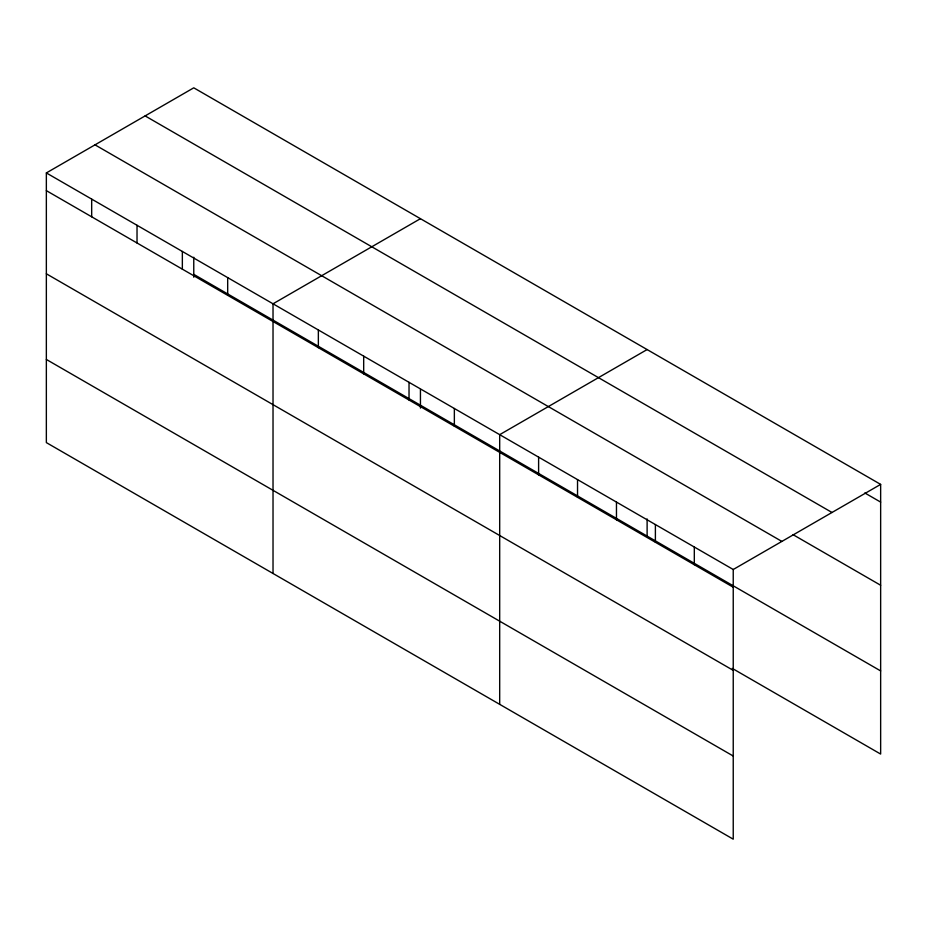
<?xml version="1.0" encoding="UTF-8"?>
<svg xmlns="http://www.w3.org/2000/svg" width="927" height="927" viewBox="0 0 927 927"><rect width="100%" height="100%" fill="white"/><g stroke="black" fill="none" stroke-linecap="round" stroke-linejoin="round"><path stroke-width="1.39" d="M733.234 670.36L733.234 569.502L46.35 172.932L46.35 442.608L733.234 839.178L733.234 670.36L46.35 273.789M732.26 668.39L880.65 754.068L880.65 484.392L193.766 87.822L46.35 172.932M420.441 218.691L273.025 303.801L273.025 573.477M647.116 349.56L499.688 434.67L499.688 704.346M733.234 569.502L880.65 484.392M864.833 492.967L880.65 502.098M145.122 115.91L832.006 512.48M793.072 534.682L880.65 585.25M94.994 144.844L781.878 541.414M193.766 274.346L880.65 670.916M46.35 190.638L733.234 587.208M46.35 359.456L733.234 756.026M694.311 547.023L694.311 564.728M655.389 524.555L655.389 542.26M647.116 518.946L647.116 536.084M616.467 502.086L616.467 519.792M577.533 479.607L577.533 497.312M538.61 457.138L538.61 474.844M454.357 408.494L454.357 426.2M420.441 389.514L420.441 408.089M409.027 382.318L409.027 400.024M363.685 356.142L363.685 373.848M318.355 329.977L318.355 347.683M227.683 277.625L227.683 295.331M193.766 257.219L193.766 277.219M182.352 251.449L182.352 269.154M137.022 225.284L137.022 242.99M91.68 199.108L91.68 216.814"/></g></svg>
